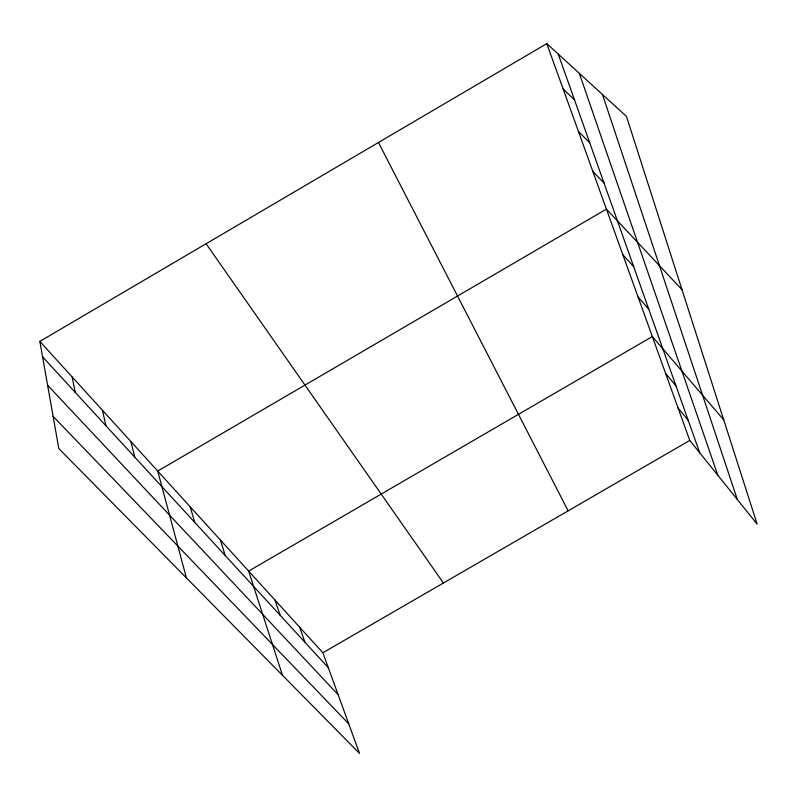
<?xml version="1.0" encoding="UTF-8"?>
<svg xmlns="http://www.w3.org/2000/svg" width="797" height="797" viewBox="0 0 797 797"><rect width="100%" height="100%" fill="white"/><g stroke="black" fill="none" stroke-linecap="round" stroke-linejoin="round"><path stroke-width="1.2" d="M39.85 341.405L322.875 652.763L359.497 753.374L58.829 448.591L39.85 341.405L546.792 43.626L626.452 116.392L757.15 524.127L689.764 440.442L546.792 43.626M322.875 652.763L689.764 440.442M563.13 88.975L574.498 99.864M578.453 131.505L589.71 142.743M592.858 171.485L603.996 183.001M53.12 416.363L348.737 723.806M47.611 385.24L338.137 694.695M682.013 289.709L606.417 209.123L157.716 471.067L186.408 577.915M42.59 356.857L328.304 667.667M622.836 254.691L633.685 266.666M638.108 297.062L648.778 309.206M723.756 419.949L652.335 336.553L248.644 571.1L282.497 675.328M665.625 373.454L675.956 385.798M678.078 408.014L688.229 420.388M206.104 243.743L443.411 583.005M378.465 142.504L568.151 510.817M558.259 54.106L699.746 452.835M299.692 627.259L305.002 642.322M579.349 73.364L717.838 475.301M274.995 600.091L280.155 615.294M602.482 94.494L737.335 499.52M220.44 540.077L225.212 555.519M190.214 506.822L194.717 522.344M130.887 441.558L134.783 457.149M102.405 410.226L105.971 425.807M72.119 376.911L75.297 392.443"/></g></svg>
